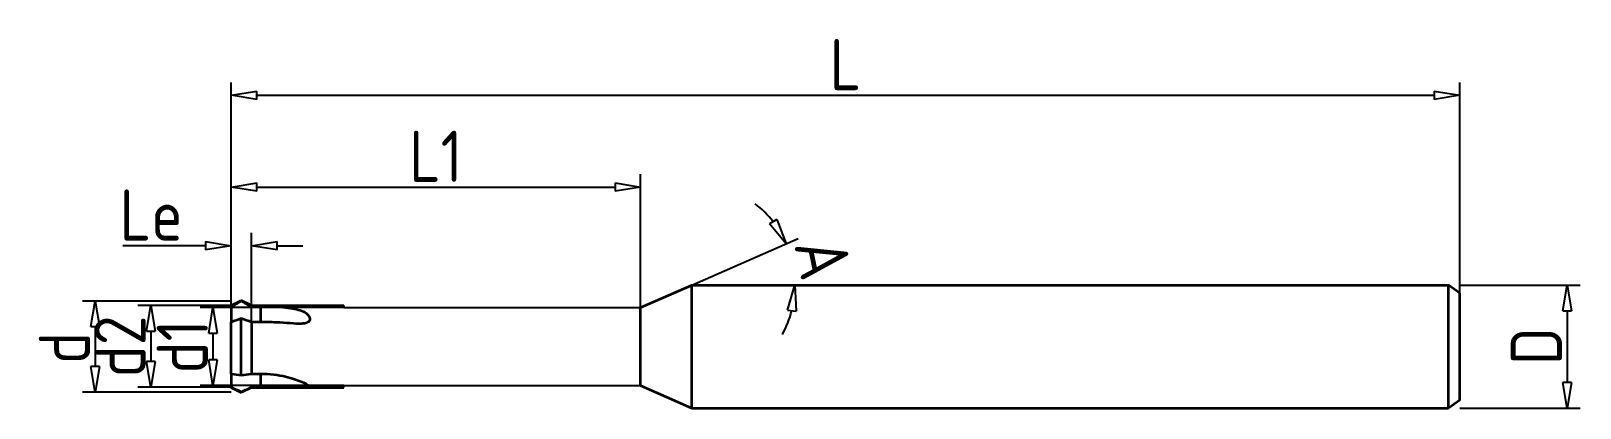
# Model space of a CAD drawing. Header units: millimetres. Extents: x -58 to 93, y -5 to 32.
import ezdxf

# ---------------------------------------------------------------- set-up
doc = ezdxf.new("R2010")
doc.units = ezdxf.units.MM
doc.layers.add('标注', color=3, linetype='Continuous')
doc.layers.add('轮廓', color=4, linetype='Continuous', lineweight=35)
doc.styles.add('工程字', font='gbenor.shx', dxfattribs={"bigfont": 'gbcbig.shx'})
doc.dimstyles.new('ZQH', dxfattribs={"dimtxt": 3, "dimasz": 2.5, "dimexe": 1.25, "dimexo": 0, "dimgap": 0.5, "dimtad": 1, "dimdec": 3, "dimdsep": 46, "dimtxsty": '工程字', "dimblk": 'CLOSEDBLANK', "dimcen": -0.8, "dimclrd": 3, "dimclre": 3, "dimclrt": 3, "dimadec": 1, "dimazin": 2, "dimtfac": 1, "dimtdec": 3, "dimtofl": 0, "dimtmove": 0, "dimatfit": 3, "dimldrblk": 'CLOSEDBLANK', "dimfxl": 1, "dimtolj": 1, "dimtzin": 0, "dimarcsym": 0})

# ---------------------------------------------------------------- blocks, each defined once
blk = doc.blocks.new('_ClosedBlank')
at = {"color": 0, "linetype": 'ByBlock', "lineweight": -2}
for p, q in [((-1, 0.167), (0, 0)), ((-1, 0.167), (-1, -0.167)), ((0, 0), (-1, -0.167))]:
    blk.add_line(p, q, dxfattribs=at)
blk = doc.blocks.new('*D2')
at = {"layer": 'Defpoints', "color": 0, "transparency": 16777216}
for p in [(-36.37, 10.85), (-38.37, 1), (-36.37, 1)]:
    blk.add_point(p, dxfattribs=at)
at = {"layer": '标注', "color": 3, "lineweight": -2, "transparency": 16777216}
for p, q in [((-40.87, 10.85), (-48.96, 10.85)), ((-38.37, 1), (-38.37, 12.1)), ((-36.37, 1), (-36.37, 12.1)), ((-33.87, 10.85), (-31.37, 10.85))]:
    blk.add_line(p, q, dxfattribs=at)
at = {"layer": '标注', "color": 3, "lineweight": -2, "transparency": 16777216, "xscale": 2.5, "yscale": 2.5, "zscale": 2.5}
blk.add_blockref('_ClosedBlank', (-38.37, 10.85), dxfattribs=at)
at = {"layer": '标注', "color": 3, "lineweight": -2, "transparency": 16777216, "xscale": 2.5, "yscale": 2.5, "zscale": 2.5, "rotation": 180}
blk.add_blockref('_ClosedBlank', (-36.37, 10.85), dxfattribs=at)
at = {"layer": '标注', "color": 3, "transparency": 16777216, "insert": (-46.17, 13.85), "char_height": 5, "attachment_point": 5, "style": '工程字'}
blk.add_mtext('\\A1;Le', dxfattribs=at)
blk = doc.blocks.new('*D3')
at = {"layer": 'Defpoints', "color": 0, "transparency": 16777216}
for p in [(1.63, 16.58), (-38.37, 1), (1.63, 1)]:
    blk.add_point(p, dxfattribs=at)
at = {"layer": '标注', "color": 3, "lineweight": -2, "transparency": 16777216}
for p, q in [((-38.37, 1), (-38.37, 17.83)), ((1.63, 1), (1.63, 17.83)), ((-35.87, 16.58), (-0.87, 16.58))]:
    blk.add_line(p, q, dxfattribs=at)
at = {"layer": '标注', "color": 3, "lineweight": -2, "transparency": 16777216, "xscale": 2.5, "yscale": 2.5, "zscale": 2.5, "rotation": 180}
blk.add_blockref('_ClosedBlank', (-38.37, 16.58), dxfattribs=at)
at = {"layer": '标注', "color": 3, "lineweight": -2, "transparency": 16777216, "xscale": 2.5, "yscale": 2.5, "zscale": 2.5}
blk.add_blockref('_ClosedBlank', (1.63, 16.58), dxfattribs=at)
at = {"layer": '标注', "color": 3, "transparency": 16777216, "insert": (-18.37, 19.58), "char_height": 5, "attachment_point": 5, "style": '工程字'}
blk.add_mtext('\\A1;L1', dxfattribs=at)
blk = doc.blocks.new('*D4')
at = {"layer": 'Defpoints', "color": 0, "transparency": 16777216}
for p in [(81.63, 25.54), (-38.37, 1), (81.63, 1)]:
    blk.add_point(p, dxfattribs=at)
at = {"layer": '标注', "color": 3, "lineweight": -2, "transparency": 16777216}
for p, q in [((-38.37, 1), (-38.37, 26.79)), ((81.63, 1), (81.63, 26.79)), ((-35.87, 25.54), (79.13, 25.54))]:
    blk.add_line(p, q, dxfattribs=at)
at = {"layer": '标注', "color": 3, "lineweight": -2, "transparency": 16777216, "xscale": 2.5, "yscale": 2.5, "zscale": 2.5, "rotation": 180}
blk.add_blockref('_ClosedBlank', (-38.37, 25.54), dxfattribs=at)
at = {"layer": '标注', "color": 3, "lineweight": -2, "transparency": 16777216, "xscale": 2.5, "yscale": 2.5, "zscale": 2.5}
blk.add_blockref('_ClosedBlank', (81.63, 25.54), dxfattribs=at)
at = {"layer": '标注', "color": 3, "transparency": 16777216, "insert": (21.63, 28.54), "char_height": 5, "attachment_point": 5, "style": '工程字'}
blk.add_mtext('\\A1;L', dxfattribs=at)
blk = doc.blocks.new('*D5')
at = {"layer": 'Defpoints', "color": 0, "transparency": 16777216}
for p in [(-38.37, 5.45), (-51.64, -3.46), (-38.37, -3.46)]:
    blk.add_point(p, dxfattribs=at)
at = {"layer": '标注', "color": 3, "lineweight": -2, "transparency": 16777216}
for p, q in [((-38.37, 5.45), (-52.89, 5.45)), ((-51.64, 2.95), (-51.64, -0.96)), ((-38.37, -3.46), (-52.89, -3.46))]:
    blk.add_line(p, q, dxfattribs=at)
at = {"layer": '标注', "color": 3, "lineweight": -2, "transparency": 16777216, "xscale": 2.5, "yscale": 2.5, "zscale": 2.5}
for p, rotation in [((-51.64, 5.45), 90), ((-51.64, -3.46), 270)]:
    blk.add_blockref('_ClosedBlank', p, dxfattribs=dict(at, rotation=rotation))
at = {"layer": '标注', "color": 3, "transparency": 16777216, "insert": (-54.64, 0.87), "char_height": 5, "attachment_point": 5, "rotation": 90, "style": '工程字'}
blk.add_mtext('\\A1;d', dxfattribs=at)
blk = doc.blocks.new('*D6')
at = {"layer": 'Defpoints', "color": 0, "transparency": 16777216}
for p in [(81.63, 7), (81.63, -5), (92.13, -5)]:
    blk.add_point(p, dxfattribs=at)
at = {"layer": '标注', "color": 3, "lineweight": -2, "transparency": 16777216}
for p, q in [((81.63, 7), (93.38, 7)), ((92.13, 4.5), (92.13, -2.5)), ((81.63, -5), (93.38, -5))]:
    blk.add_line(p, q, dxfattribs=at)
at = {"layer": '标注', "color": 3, "lineweight": -2, "transparency": 16777216, "xscale": 2.5, "yscale": 2.5, "zscale": 2.5}
for p, rotation in [((92.13, 7), 90), ((92.13, -5), 270)]:
    blk.add_blockref('_ClosedBlank', p, dxfattribs=dict(at, rotation=rotation))
at = {"layer": '标注', "color": 3, "transparency": 16777216, "insert": (89.11, 1.04), "char_height": 5, "attachment_point": 5, "rotation": 90, "style": '工程字'}
blk.add_mtext('\\A1;D', dxfattribs=at)
blk = doc.blocks.new('*D7')
at = {"color": 3, "lineweight": -2, "transparency": 16777216}
for p, q in [((-38.37, 5), (-47.47, 5)), ((-46.22, 2.5), (-46.22, -0.47)), ((-38.37, -2.97), (-47.47, -2.97))]:
    blk.add_line(p, q, dxfattribs=at)
at = {"layer": 'Defpoints', "color": 0, "transparency": 16777216}
for p in [(-38.37, 5), (-46.22, -2.97), (-38.37, -2.97)]:
    blk.add_point(p, dxfattribs=at)
at = {"color": 3, "lineweight": -2, "transparency": 16777216, "xscale": 2.5, "yscale": 2.5, "zscale": 2.5}
for p, rotation in [((-46.22, 5), 90), ((-46.22, -2.97), 270)]:
    blk.add_blockref('_ClosedBlank', p, dxfattribs=dict(at, rotation=rotation))
at = {"color": 3, "transparency": 16777216, "insert": (-49.22, 1.01), "char_height": 5, "attachment_point": 5, "rotation": 90, "style": '工程字'}
blk.add_mtext('\\A1;d2', dxfattribs=at)
blk = doc.blocks.new('*D8')
at = {"color": 3, "lineweight": -2, "transparency": 16777216}
for p, q in [((-27.36, 4.81), (-41.39, 4.81)), ((-40.14, 2.31), (-40.14, -0.31)), ((-27.36, -2.81), (-41.39, -2.81))]:
    blk.add_line(p, q, dxfattribs=at)
at = {"layer": 'Defpoints', "color": 0, "transparency": 16777216}
for p in [(-27.36, 4.81), (-40.14, -2.81), (-27.36, -2.81)]:
    blk.add_point(p, dxfattribs=at)
at = {"color": 3, "lineweight": -2, "transparency": 16777216, "xscale": 2.5, "yscale": 2.5, "zscale": 2.5}
for p, rotation in [((-40.14, 4.81), 90), ((-40.14, -2.81), 270)]:
    blk.add_blockref('_ClosedBlank', p, dxfattribs=dict(at, rotation=rotation))
at = {"color": 3, "transparency": 16777216, "insert": (-43.14, 1), "char_height": 5, "attachment_point": 5, "rotation": 90, "style": '工程字'}
blk.add_mtext('\\A1;d1', dxfattribs=at)
blk = doc.blocks.new('*D9')
at = {"color": 3, "lineweight": -2, "transparency": 16777216}
blk.add_line((6.63, 7), (17, 11.54), dxfattribs=at)
for start, end in [(37.8901, 52.1468), (331.4867, 345.7434)]:
    blk.add_arc((6.63, 7), 10.07, start, end, dxfattribs=at)
at = {"layer": 'Defpoints', "color": 0, "transparency": 16777216}
for p in [(16.32, 9.74), (6.63, 7), (6.63, 7), (80.55, 7), (1.63, 4.81)]:
    blk.add_point(p, dxfattribs=at)
at = {"color": 3, "lineweight": -2, "transparency": 16777216, "xscale": 2.5, "yscale": 2.5, "zscale": 2.5}
for p, rotation in [((15.85, 11.04), 300.7618007691116), ((16.7, 7), 82.87168233848752)]:
    blk.add_blockref('_ClosedBlank', p, dxfattribs=dict(at, rotation=rotation))
at = {"color": 3, "transparency": 16777216, "insert": (19.44, 9.61), "char_height": 5, "attachment_point": 5, "rotation": 281.5175, "style": '工程字'}
blk.add_mtext('\\A1;A', dxfattribs=at)

msp = doc.modelspace()

# ---------------------------------------------------------------- linework, layer by layer
for p, q in [((1.626, 4.8121), (6.626, 7)), ((6.626, 7), (80.5451, 7)), ((80.5451, 7), (81.626, 6.2209)), ((80.5451, 7), (80.5451, 1)), ((81.626, 6.2209), (81.626, 1)), ((-38.374, 1), (-38.374, 5))]:
    msp.add_line(p, q)
at = {"color": 4}
for p, q in [((-27.3583, 5), (-27.3583, 4.8121)), ((-27.3583, 4.8121), (1.626, 4.8121)), ((-27.3583, -3), (-27.3583, -2.8121)), ((-27.3583, -2.8121), (1.626, -2.8121))]:
    msp.add_line(p, q, dxfattribs=at)
at = {"layer": '轮廓', "color": 4, "lineweight": 35}
for p, q in [((1.626, 4.8121), (6.626, 7)), ((6.626, -5), (6.626, 7)), ((6.626, 7), (80.5451, 7)), ((80.5451, -5), (80.5451, 7)), ((81.626, 6.2209), (80.5451, 7)), ((81.626, -4.2209), (81.626, 6.2209)), ((-38.374, 4.9201), (-38.374, 5)), ((-38.374, 5), (-38.3544, 5)), ((-38.3544, 5), (-37.374, 5.5)), ((-37.374, 5.5, 0), (-37.374, 5.4533, 0)), ((-36.3936, 5), (-37.374, 5.5)), ((-36.3936, 5), (-27.3583, 5)), ((1.626, -2.8121), (1.626, 4.8121)), ((-38.374, -1.6488), (-38.374, 3.3877)), ((-37.374, -1.7864, 0), (-37.374, 3.7425, 0)), ((-38.374, -3), (-38.374, -2.9731)), ((-38.374, -3), (-38.3544, -3)), ((-38.3544, -3), (-37.374, -3.5)), ((-36.3936, -3), (-37.374, -3.5)), ((-36.3936, -3), (-27.3583, -3)), ((1.626, -2.8121), (6.626, -5)), ((-37.374, -3.5, 0), (-37.374, -3.461, 0)), ((81.626, -4.2209), (80.5451, -5)), ((6.626, -5), (80.5451, -5))]:
    msp.add_line(p, q, dxfattribs=at)
for points in [[(-38.374, 4.9201), (-38.3675, 4.9201), (-38.3609, 4.9201), (-38.3544, 4.9201)], [(-38.374, 4.9201), (-38.374, 4.2138), (-38.374, 3.7273), (-38.374, 3.3877)], [(-38.3544, 4.9201), (-38.032, 5.0991), (-37.7006, 5.2786), (-37.374, 5.4533)], [(-37.374, 5.4533), (-37.0475, 5.2786), (-36.7161, 5.0991), (-36.3936, 4.9201)], [(-36.3936, 4.9201), (-36.0949, 4.9201), (-35.7962, 4.9201), (-35.4975, 4.9201)], [(-35.4975, 4.9201), (-35.4975, 4.2138), (-35.4975, 3.7273), (-35.4975, 3.3877)], [(-38.3544, 3.3877), (-38.3609, 3.3877), (-38.3675, 3.3877), (-38.374, 3.3877)], [(-37.374, 3.7425), (-37.7049, 3.621), (-38.0643, 3.4921), (-38.3544, 3.3877)], [(-36.3936, 3.3877), (-36.6838, 3.4921), (-37.0431, 3.621), (-37.374, 3.7425)], [(-35.4975, 3.3877), (-35.7962, 3.3877), (-36.0949, 3.3877), (-36.3936, 3.3877)], [(-38.374, -1.6488), (-38.3675, -1.6488), (-38.3609, -1.6488), (-38.3544, -1.6488)], [(-38.3544, -2.9731), (-38.3609, -2.9731), (-38.3675, -2.9731), (-38.374, -2.9731)], [(-38.3544, -1.6488), (-38.032, -1.6907), (-37.7006, -1.7375), (-37.374, -1.7864)], [(-38.3544, -3), (-38.3544, -3), (-38.3544, -2.9913), (-38.3544, -2.9731)], [(-37.374, -3.461), (-37.7049, -3.2968), (-38.0643, -3.1177), (-38.3544, -2.9731)], [(-37.374, -1.7864), (-37.0475, -1.7375), (-36.7161, -1.6907), (-36.3936, -1.6488)], [(-36.3936, -2.9731), (-36.6838, -3.1177), (-37.0431, -3.2968), (-37.374, -3.461)], [(-36.3936, -1.6488), (-36.0949, -1.6488), (-35.7962, -1.6488), (-35.4975, -1.6488)], [(-36.3936, -2.9731), (-36.3936, -2.9913), (-36.3936, -3), (-36.3936, -3)], [(-35.4975, -2.9731), (-35.7962, -2.9731), (-36.0949, -2.9731), (-36.3936, -2.9731)]]:
    msp.add_open_spline(points, degree=3, dxfattribs=at)
for points, knots in [([(-38.3544, 4.9201), (-38.3544, 4.9219), (-38.3544, 4.9236), (-38.3544, 4.976), (-38.3544, 5), (-38.3544, 5)], [17.302160185, 17.302160185, 17.302160185, 17.302160185, 17.327588086, 17.327588086, 18.080961481, 18.080961481, 18.080961481, 18.080961481]), ([(-36.3936, 5), (-36.3936, 5), (-36.3936, 4.976), (-36.3936, 4.9236), (-36.3936, 4.9219), (-36.3936, 4.9201)], [6.026987214, 6.026987214, 6.026987214, 6.026987214, 6.780360605, 6.780360605, 6.805788515, 6.805788515, 6.805788515, 6.805788515]), ([(-35.4975, 4.9201), (-34.6046, 4.9201), (-33.7712, 4.8951), (-32.4178, 4.7575), (-31.884, 4.6533), (-31.2497, 4.4021), (-31.0674, 4.2959), (-30.7776, 4.0374), (-30.723, 3.9122), (-30.6758, 3.7652), (-30.6707, 3.6907), (-30.6964, 3.5703), (-30.7187, 3.5204), (-30.7868, 3.4337), (-30.8276, 3.3986), (-30.9346, 3.3328), (-31.0018, 3.3062), (-31.1852, 3.2546), (-31.3162, 3.2381), (-31.7644, 3.2152), (-32.1508, 3.2429), (-32.9891, 3.3026), (-33.4546, 3.3352), (-34.2376, 3.3673), (-34.4951, 3.3751), (-35.0002, 3.3852), (-35.2488, 3.3877), (-35.4975, 3.3877)], [0, 0, 0, 0, 2.67876302, 2.67876302, 5.03811377, 5.03811377, 6.37040563, 6.37040563, 7.93165889, 7.93165889, 9.62685552, 9.62685552, 10.88641816, 10.88641816, 11.99800911, 11.99800911, 13.34816294, 13.34816294, 15.54249466, 15.54249466, 20.32486387, 20.32486387, 23.83066258, 23.83066258, 25.53284681, 25.53284681, 27.18069656, 27.18069656, 27.18069656, 27.18069656]), ([(-38.3544, -1.6488), (-38.3544, -1.5191), (-38.3544, -1.3795), (-38.3544, -1.0133), (-38.3544, -0.7771), (-38.3544, -0.2844), (-38.3544, -0.0274), (-38.3544, 0.4892), (-38.3544, 0.7489), (-38.3544, 1.2511), (-38.3544, 1.5108), (-38.3544, 2.0274), (-38.3544, 2.2844), (-38.3544, 2.7771), (-38.3544, 3.0133), (-38.3544, 3.2848), (-38.3544, 3.3368), (-38.3544, 3.3877)], [9.28453886, 9.28453886, 9.28453886, 9.28453886, 9.79385414, 9.79385414, 10.54722753, 10.54722753, 11.30060093, 11.30060093, 12.05397432, 12.05397432, 12.80734772, 12.80734772, 13.56072111, 13.56072111, 14.31409451, 14.31409451, 14.49701123, 14.49701123, 14.49701123, 14.49701123]), ([(-36.3936, 3.3877), (-36.3936, 3.3368), (-36.3936, 3.2848), (-36.3936, 3.0133), (-36.3936, 2.7771), (-36.3936, 2.2844), (-36.3936, 2.0274), (-36.3936, 1.5108), (-36.3936, 1.2511), (-36.3936, 0.7489), (-36.3936, 0.4892), (-36.3936, -0.0274), (-36.3936, -0.2844), (-36.3936, -0.7771), (-36.3936, -1.0133), (-36.3936, -1.3795), (-36.3936, -1.5191), (-36.3936, -1.6488)], [9.61093745, 9.61093745, 9.61093745, 9.61093745, 9.79385416, 9.79385416, 10.54722755, 10.54722755, 11.30060094, 11.30060094, 12.05397432, 12.05397432, 12.80734771, 12.80734771, 13.56072109, 13.56072109, 14.31409448, 14.31409448, 14.82340977, 14.82340977, 14.82340977, 14.82340977]), ([(-38.374, -1.6488), (-38.374, -1.7133), (-38.374, -1.9902), (-38.374, -2.4742), (-38.374, -2.9025), (-38.374, -2.9731)], [1.6023802, 1.6023802, 1.6023802, 1.6023802, 2, 3, 3.19257484, 3.19257484, 3.19257484, 3.19257484]), ([(-35.4975, -1.6488), (-35.4975, -1.7133), (-35.4975, -1.9902), (-35.4975, -2.4742), (-35.4975, -2.9025), (-35.4975, -2.9731)], [1.60238017, 1.60238017, 1.60238017, 1.60238017, 2, 3, 3.19257484, 3.19257484, 3.19257484, 3.19257484]), ([(-35.4975, -1.6488), (-34.6046, -1.6488), (-33.7712, -1.7643), (-32.4178, -2.0816), (-31.884, -2.2659), (-31.2497, -2.5301), (-31.0674, -2.6181), (-30.7776, -2.7815), (-30.723, -2.8324), (-30.6758, -2.8874), (-30.6707, -2.9098), (-30.6964, -2.9401), (-30.7187, -2.9506), (-30.7868, -2.9664), (-30.8276, -2.9717), (-30.9346, -2.9807), (-31.0018, -2.9836), (-31.1852, -2.9889), (-31.3162, -2.9902), (-31.7644, -2.992), (-32.1508, -2.99), (-32.9891, -2.984), (-33.4546, -2.9802), (-34.2376, -2.976), (-34.4951, -2.9749), (-35.0002, -2.9735), (-35.2488, -2.9731), (-35.4975, -2.9731)], [0, 0, 0, 0, 2.67876225, 2.67876225, 5.0381136, 5.0381136, 6.37040559, 6.37040559, 7.93165901, 7.93165901, 9.62685575, 9.62685575, 10.8864184, 10.8864184, 11.99800933, 11.99800933, 13.34816307, 13.34816307, 15.54249451, 15.54249451, 20.32486256, 20.32486256, 23.83066238, 23.83066238, 25.53284565, 25.53284565, 27.18069443, 27.18069443, 27.18069443, 27.18069443])]:
    msp.add_open_spline(points, degree=3, knots=knots, dxfattribs=at)

# ---------------------------------------------------------------- dimensions: what is measured, and where the dimension line sits
dim = msp.add_angular_dim_2l(base=(16.3207, 9.7352), line1=((6.626, 7), (80.5451, 7)), line2=((1.626, 4.8121), (6.626, 7)), text='A', dimstyle='ZQH', override={"dimtxt": 5})
dim.commit()
dim.dimension.update_dxf_attribs({"geometry": '*D9', "text_midpoint": (16.4963, 9.0113), "dimtype": 162})
dim = msp.add_linear_dim(base=(-46.2248, -2.9731), p1=(-38.374, 5), p2=(-38.374, -2.9731), angle=90, text='d2', dimstyle='ZQH', override={"dimtxt": 5})
dim.commit()
dim.dimension.update_dxf_attribs({"geometry": '*D7', "text_midpoint": (-46.2248, 1.0135), "dimtype": 160})
dim = msp.add_linear_dim(base=(-40.1355, -2.8121), p1=(-27.3583, 4.8121), p2=(-27.3583, -2.8121), angle=90, text='d1', dimstyle='ZQH', override={"dimtxt": 5})
dim.commit()
dim.dimension.update_dxf_attribs({"geometry": '*D8', "text_midpoint": (-43.1355, 1)})
at = {"layer": '标注', "color": 3}
for base, p1, p2, angle, text, picture, middle in [((81.626, 25.5406), (-38.374, 1), (81.626, 1), 180, 'L', '*D4', (21.626, 25.5406)), ((1.626, 16.5764), (-38.374, 1), (1.626, 1), 180, 'L1', '*D3', (-18.374, 16.5764)), ((-36.374, 10.8523), (-38.374, 1), (-36.374, 1), 180, 'Le', '*D2', (-46.1657, 10.8523)), ((92.126, -5), (81.626, 7), (81.626, -5), 270, 'D', '*D6', (92.126, 1.039)), ((-51.6356, -3.461), (-38.374, 5.4533), (-38.374, -3.461), 270, 'd', '*D5', (-51.6356, 0.8727))]:
    dim = msp.add_linear_dim(base=base, p1=p1, p2=p2, angle=angle, text=text, dimstyle='ZQH', override={"dimtxt": 5}, dxfattribs=at)
    dim.commit()
    dim.dimension.update_dxf_attribs({"geometry": picture, "text_midpoint": middle, "dimtype": 160})

doc.saveas('drawing.dxf')
